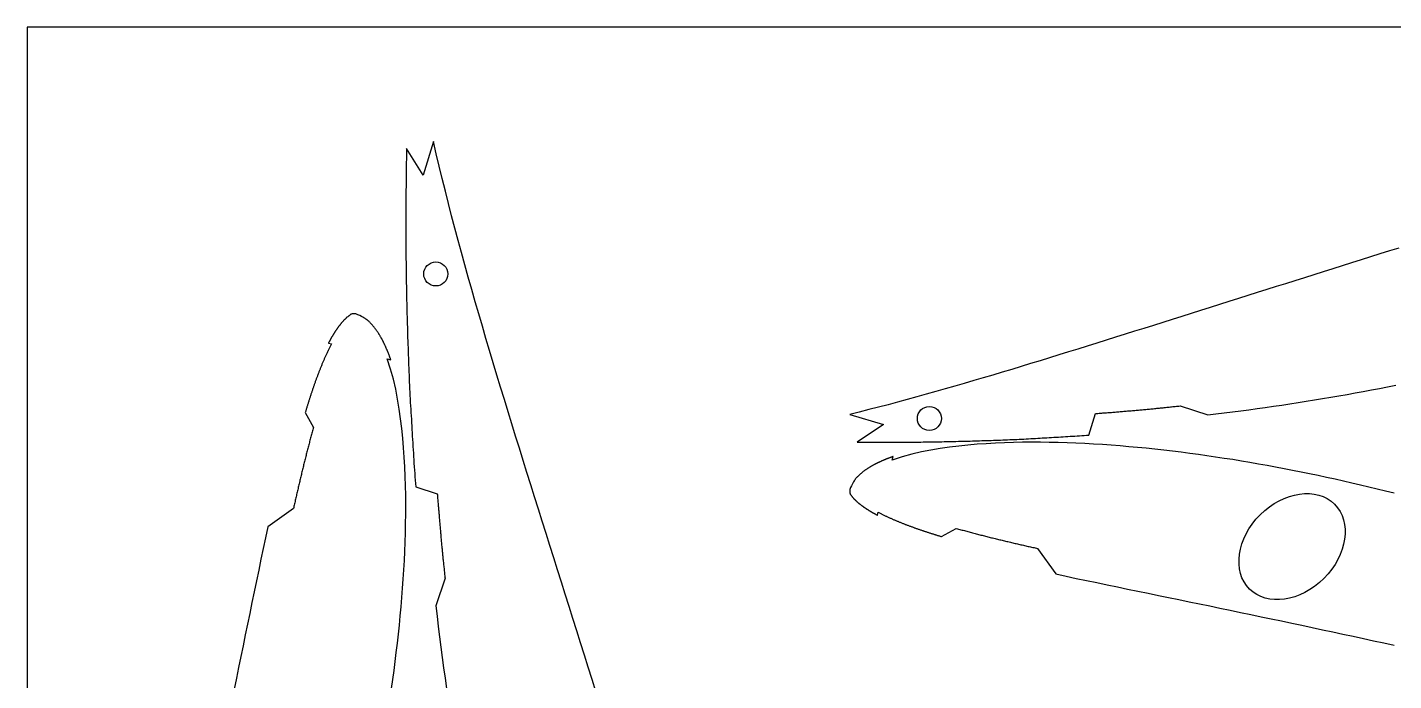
# Model space of a CAD drawing. Header units: metres. Extents: x 0 to 910, y 0 to 524.
# Drawn here: x 0 to 455, y 306.3 to 524 of the extents above; entities that cross this region are included whole.
import ezdxf

# ---------------------------------------------------------------- set-up
doc = ezdxf.new("R2010")
doc.units = ezdxf.units.M

msp = doc.modelspace()

# ---------------------------------------------------------------- linework, layer by layer
msp.add_lwpolyline([(0, 0), (910, 0), (910, 523.97), (0, 523.97)], close=True)
for points in [[(189.37, 302.67), (188.09, 306.72), (186.81, 310.77), (185.54, 314.83), (184.26, 318.88), (182.98, 322.93), (181.7, 326.98), (180.42, 331.04), (179.14, 335.09), (177.86, 339.14), (176.58, 343.19), (175.3, 347.25), (174.03, 351.3), (172.75, 355.35), (171.48, 359.41), (170.2, 363.46), (168.92, 367.51), (167.65, 371.57), (166.39, 375.62), (165.12, 379.68), (163.86, 383.73), (162.6, 387.79), (161.35, 391.85), (160.11, 395.91), (158.86, 399.98), (157.62, 404.04), (156.39, 408.1), (155.17, 412.17), (153.95, 416.24), (152.74, 420.31), (151.55, 424.39), (150.36, 428.46), (149.18, 432.54), (148.01, 436.63), (146.85, 440.71), (145.71, 444.8), (144.59, 448.89), (143.47, 452.99), (142.38, 457.09), (141.3, 461.2), (140.24, 465.31), (139.2, 469.42), (138.18, 473.54), (137.18, 477.67), (136.2, 481.81), (135.25, 485.95), (131.82, 474.68), (131.82, 474.68), (126.31, 483.55), (126.29, 482.4), (126.26, 481.24), (126.23, 480.09), (126.2, 478.93), (126.17, 477.78), (126.15, 476.63), (126.13, 475.48), (126.12, 474.33), (126.12, 473.18), (126.11, 472.03), (126.11, 470.88), (126.1, 469.73), (126.1, 468.59), (126.1, 467.44), (126.1, 466.29), (126.09, 465.14), (126.09, 464), (126.09, 462.85), (126.09, 461.7), (126.08, 460.55), (126.08, 459.41), (126.07, 458.26), (126.06, 457.11), (126.05, 455.96), (126.04, 454.81), (126.04, 453.66), (126.04, 452.52), (126.05, 451.37), (126.06, 450.23), (126.08, 449.09), (126.09, 447.94), (126.1, 446.8), (126.12, 445.66), (126.13, 444.51), (126.14, 443.37), (126.15, 442.23), (126.17, 441.08), (126.19, 439.94), (126.21, 438.8), (126.23, 437.66), (126.25, 436.52), (126.27, 435.38), (126.3, 434.24), (126.32, 433.1), (126.35, 431.96), (126.38, 430.82), (126.4, 429.68), (126.43, 428.54), (126.46, 427.4), (126.49, 426.26), (126.52, 425.12), (126.55, 423.98), (126.58, 422.85), (126.62, 421.71), (126.65, 420.57), (126.69, 419.43), (126.73, 418.3), (126.77, 417.16), (126.81, 416.03), (126.85, 414.89), (126.89, 413.75), (126.93, 412.62), (126.98, 411.48), (127.02, 410.35), (127.07, 409.21), (127.11, 408.08), (127.16, 406.95), (127.2, 405.81), (127.25, 404.68), (127.3, 403.54), (127.35, 402.41), (127.41, 401.28), (127.47, 400.15), (127.54, 399.02), (127.61, 397.89), (127.68, 396.76), (127.75, 395.64), (127.82, 394.51), (127.88, 393.38), (127.94, 392.25), (128.01, 391.12), (128.07, 389.99), (128.13, 388.86), (128.2, 387.73), (128.27, 386.6), (128.35, 385.48), (128.42, 384.35), (128.49, 383.22), (128.56, 382.09), (128.62, 380.96), (128.69, 379.83), (128.76, 378.71), (128.84, 377.58), (128.92, 376.45), (129, 375.33), (129.08, 374.21), (129.17, 373.08), (129.25, 371.96), (129.33, 370.83), (136.51, 368.57), (136.55, 368.16), (136.58, 367.75), (136.61, 367.34), (136.64, 366.93), (136.67, 366.52), (136.7, 366.11), (136.74, 365.71), (136.77, 365.3), (136.8, 364.89), (136.84, 364.48), (136.87, 364.07), (136.91, 363.66), (136.94, 363.25), (136.98, 362.84), (137.02, 362.43), (137.05, 362.02), (137.09, 361.62), (137.12, 361.21), (137.16, 360.8), (137.19, 360.39), (137.23, 359.98), (137.26, 359.57), (137.3, 359.16), (137.33, 358.75), (137.37, 358.35), (137.4, 357.94), (137.44, 357.53), (137.47, 357.12), (137.51, 356.71), (137.54, 356.3), (137.58, 355.89), (137.61, 355.48), (137.65, 355.07), (137.68, 354.66), (137.72, 354.26), (137.75, 353.85), (137.79, 353.44), (137.82, 353.03), (137.86, 352.62), (137.9, 352.21), (137.93, 351.8), (137.97, 351.4), (138.01, 350.99), (138.05, 350.58), (138.09, 350.17), (138.13, 349.76), (138.17, 349.36), (138.21, 348.95), (138.25, 348.54), (138.29, 348.13), (138.33, 347.73), (138.37, 347.32), (138.42, 346.91), (138.46, 346.51), (138.5, 346.1), (138.55, 345.69), (138.59, 345.29), (138.63, 344.88), (138.67, 344.47), (138.72, 344.07), (138.76, 343.66), (138.8, 343.25), (138.85, 342.85), (138.89, 342.44), (138.93, 342.03), (138.97, 341.62), (139.01, 341.22), (139.05, 340.81), (139.1, 340.4), (136.05, 331.22), (136.45, 327.76), (136.85, 324.31), (137.27, 320.86), (137.69, 317.41), (138.14, 313.96), (138.61, 310.53), (139.09, 307.09), (139.57, 303.66)], [(456.72, 450.43), (453.58, 449.44), (450.44, 448.45), (447.29, 447.46), (444.15, 446.47), (441, 445.48), (437.86, 444.49), (434.72, 443.5), (431.57, 442.51), (428.43, 441.52), (425.29, 440.53), (422.14, 439.54), (419, 438.55), (415.85, 437.56), (412.71, 436.57), (409.57, 435.58), (406.42, 434.59), (403.28, 433.59), (400.14, 432.6), (396.99, 431.61), (393.85, 430.62), (390.71, 429.62), (387.56, 428.63), (384.42, 427.64), (381.28, 426.65), (378.13, 425.66), (374.99, 424.67), (371.85, 423.67), (368.7, 422.69), (365.56, 421.7), (362.42, 420.7), (359.27, 419.72), (356.13, 418.73), (352.98, 417.75), (349.83, 416.77), (346.69, 415.79), (343.54, 414.82), (340.39, 413.85), (337.24, 412.88), (334.09, 411.92), (330.94, 410.95), (327.79, 410), (324.63, 409.05), (321.47, 408.11), (318.32, 407.17), (315.16, 406.24), (312, 405.31), (308.83, 404.39), (305.67, 403.49), (302.5, 402.59), (299.33, 401.69), (296.16, 400.81), (292.98, 399.94), (289.8, 399.09), (286.62, 398.24), (283.43, 397.41), (280.24, 396.59), (277.05, 395.79), (273.85, 395), (285.11, 391.6), (285.11, 391.6), (276.32, 385.79), (277.1, 385.79), (277.89, 385.79), (278.68, 385.78), (279.46, 385.78), (280.25, 385.78), (281.03, 385.78), (281.82, 385.78), (282.6, 385.77), (283.39, 385.77), (284.18, 385.77), (284.96, 385.77), (285.75, 385.76), (286.54, 385.76), (287.32, 385.75), (288.11, 385.75), (288.9, 385.74), (289.68, 385.74), (290.47, 385.73), (291.26, 385.74), (292.04, 385.74), (292.82, 385.75), (293.61, 385.76), (294.39, 385.77), (295.17, 385.78), (295.96, 385.78), (296.74, 385.79), (297.52, 385.8), (298.3, 385.81), (299.09, 385.82), (299.87, 385.83), (300.65, 385.84), (301.44, 385.85), (302.22, 385.86), (303, 385.88), (303.78, 385.89), (304.56, 385.91), (305.34, 385.92), (306.12, 385.94), (306.91, 385.96), (307.69, 385.97), (308.47, 385.99), (309.25, 386.01), (310.03, 386.03), (310.81, 386.05), (311.59, 386.07), (312.37, 386.09), (313.15, 386.11), (313.93, 386.13), (314.71, 386.15), (315.49, 386.17), (316.27, 386.2), (317.05, 386.22), (317.82, 386.25), (318.6, 386.27), (319.38, 386.3), (320.16, 386.33), (320.94, 386.35), (321.71, 386.38), (322.49, 386.41), (323.27, 386.44), (324.05, 386.47), (324.82, 386.5), (325.6, 386.53), (326.38, 386.56), (327.16, 386.59), (327.93, 386.62), (328.71, 386.66), (329.49, 386.69), (330.26, 386.72), (331.04, 386.75), (331.82, 386.79), (332.59, 386.83), (333.37, 386.87), (334.14, 386.92), (334.91, 386.96), (335.68, 387.01), (336.46, 387.06), (337.23, 387.11), (338, 387.15), (338.78, 387.2), (339.55, 387.24), (340.32, 387.28), (341.1, 387.33), (341.87, 387.37), (342.65, 387.41), (343.42, 387.46), (344.19, 387.51), (344.96, 387.56), (345.74, 387.61), (346.51, 387.65), (347.28, 387.7), (348.05, 387.75), (348.83, 387.8), (349.6, 387.84), (350.37, 387.89), (351.14, 387.94), (351.92, 387.99), (352.69, 388.04), (353.46, 388.1), (355.71, 395.29), (356.12, 395.32), (356.53, 395.35), (356.95, 395.38), (357.36, 395.41), (357.77, 395.44), (358.18, 395.47), (358.59, 395.5), (359, 395.53), (359.41, 395.56), (359.82, 395.59), (360.23, 395.62), (360.64, 395.65), (361.05, 395.68), (361.46, 395.72), (361.87, 395.75), (362.27, 395.78), (362.68, 395.82), (363.09, 395.85), (363.5, 395.89), (363.91, 395.93), (364.32, 395.96), (364.73, 396), (365.14, 396.03), (365.54, 396.07), (365.95, 396.1), (366.36, 396.14), (366.77, 396.17), (367.18, 396.21), (367.59, 396.24), (368, 396.28), (368.41, 396.31), (368.82, 396.35), (369.23, 396.38), (369.63, 396.42), (370.04, 396.45), (370.45, 396.49), (370.86, 396.52), (371.27, 396.56), (371.68, 396.59), (372.09, 396.63), (372.5, 396.67), (372.9, 396.7), (373.31, 396.74), (373.72, 396.78), (374.13, 396.82), (374.53, 396.86), (374.94, 396.9), (375.35, 396.94), (375.76, 396.98), (376.16, 397.03), (376.57, 397.07), (376.98, 397.11), (377.38, 397.15), (377.79, 397.2), (378.2, 397.24), (378.6, 397.28), (379.01, 397.33), (379.42, 397.37), (379.83, 397.41), (380.23, 397.45), (380.64, 397.5), (381.05, 397.54), (381.45, 397.58), (381.86, 397.62), (382.27, 397.66), (382.67, 397.7), (383.08, 397.75), (383.49, 397.79), (383.9, 397.83), (393.07, 394.82), (395.82, 395.15), (398.57, 395.48), (401.31, 395.83), (404.05, 396.19), (406.79, 396.57), (409.53, 396.95), (412.26, 397.33), (415, 397.72), (417.73, 398.12), (420.46, 398.53), (423.18, 398.94), (425.9, 399.37), (428.62, 399.82), (431.34, 400.28), (434.05, 400.74), (436.77, 401.2), (439.48, 401.68), (442.19, 402.16), (444.89, 402.65), (447.6, 403.16), (450.3, 403.67), (452.99, 404.2), (455.69, 404.73)], [(121.27, 303.64), (121.7, 306.65), (122.11, 309.67), (122.5, 312.69), (122.87, 315.72), (123.22, 318.75), (123.57, 321.79), (123.89, 324.83), (124.18, 327.88), (124.45, 330.94), (124.72, 333.99), (124.97, 337.06), (125.18, 340.13), (125.38, 343.2), (125.56, 346.28), (125.71, 349.37), (125.82, 352.47), (125.9, 355.58), (125.98, 358.68), (126.02, 361.8), (126.03, 364.93), (126.01, 368.06), (125.94, 371.21), (125.84, 374.36), (125.71, 377.52), (125.53, 380.7), (125.31, 383.89), (125.04, 387.09), (124.71, 390.3), (124.31, 393.54), (123.84, 396.79), (123.3, 400.07), (122.66, 403.37), (121.89, 406.7), (120.97, 410.08), (119.86, 413.5), (121.03, 413.19), (120.99, 413.32), (120.94, 413.46), (120.89, 413.6), (120.84, 413.73), (120.8, 413.87), (120.75, 414), (120.7, 414.14), (120.65, 414.28), (120.6, 414.41), (120.55, 414.55), (120.5, 414.69), (120.45, 414.82), (120.4, 414.96), (120.35, 415.1), (120.29, 415.24), (120.24, 415.37), (120.18, 415.51), (120.13, 415.65), (120.07, 415.79), (120.02, 415.93), (119.96, 416.07), (119.9, 416.21), (119.84, 416.34), (119.78, 416.48), (119.72, 416.62), (119.66, 416.76), (119.6, 416.9), (119.54, 417.04), (119.48, 417.18), (119.42, 417.32), (119.36, 417.46), (119.29, 417.6), (119.23, 417.74), (119.17, 417.88), (119.1, 418.02), (119.04, 418.16), (118.98, 418.3), (118.91, 418.44), (118.84, 418.59), (118.77, 418.73), (118.7, 418.87), (118.63, 419.01), (118.56, 419.15), (118.49, 419.3), (118.42, 419.44), (118.34, 419.58), (118.27, 419.73), (118.19, 419.87), (118.11, 420.02), (118.04, 420.16), (117.96, 420.3), (117.88, 420.45), (117.8, 420.59), (117.71, 420.74), (117.63, 420.88), (117.55, 421.03), (117.46, 421.18), (117.37, 421.32), (117.28, 421.47), (117.19, 421.62), (117.1, 421.77), (117, 421.92), (116.91, 422.06), (116.81, 422.21), (116.71, 422.36), (116.61, 422.51), (116.51, 422.67), (116.41, 422.82), (116.3, 422.97), (116.19, 423.12), (116.08, 423.27), (115.97, 423.43), (115.85, 423.58), (115.74, 423.74), (115.61, 423.89), (115.49, 424.05), (115.36, 424.21), (115.22, 424.37), (115.08, 424.53), (114.94, 424.69), (114.79, 424.85), (114.64, 425.02), (114.49, 425.18), (114.33, 425.35), (114.17, 425.51), (114.01, 425.68), (113.85, 425.84), (113.68, 426.01), (113.49, 426.19), (113.28, 426.37), (113.04, 426.56), (112.77, 426.75), (112.45, 426.96), (112.1, 427.18), (111.69, 427.41), (111.23, 427.66), (110.7, 427.92), (110.11, 428.2), (109.44, 428.51), (109.44, 428.51), (108.92, 428.52), (108.51, 428.51), (108.19, 428.47), (107.94, 428.42), (107.76, 428.34), (107.61, 428.26), (107.5, 428.16), (107.4, 428.07), (107.3, 427.97), (107.19, 427.88), (107.07, 427.79), (106.94, 427.7), (106.81, 427.61), (106.68, 427.52), (106.56, 427.43), (106.44, 427.34), (106.33, 427.24), (106.22, 427.15), (106.12, 427.05), (106.02, 426.96), (105.92, 426.86), (105.82, 426.76), (105.72, 426.67), (105.62, 426.57), (105.53, 426.47), (105.43, 426.37), (105.34, 426.28), (105.24, 426.18), (105.15, 426.08), (105.06, 425.98), (104.97, 425.88), (104.89, 425.78), (104.8, 425.68), (104.71, 425.58), (104.63, 425.48), (104.55, 425.38), (104.46, 425.28), (104.38, 425.18), (104.3, 425.07), (104.22, 424.97), (104.13, 424.87), (104.05, 424.77), (103.98, 424.67), (103.9, 424.56), (103.82, 424.46), (103.74, 424.36), (103.67, 424.26), (103.59, 424.15), (103.51, 424.05), (103.44, 423.95), (103.37, 423.84), (103.29, 423.74), (103.22, 423.64), (103.15, 423.53), (103.07, 423.43), (103, 423.32), (102.93, 423.22), (102.86, 423.11), (102.79, 423.01), (102.72, 422.91), (102.65, 422.8), (102.58, 422.7), (102.52, 422.59), (102.45, 422.49), (102.38, 422.38), (102.31, 422.27), (102.25, 422.17), (102.18, 422.06), (102.11, 421.96), (102.05, 421.85), (101.98, 421.75), (101.92, 421.64), (101.85, 421.53), (101.79, 421.43), (101.72, 421.32), (101.66, 421.22), (101.59, 421.11), (101.53, 421), (101.47, 420.9), (101.41, 420.79), (101.34, 420.68), (101.28, 420.58), (101.22, 420.47), (101.16, 420.36), (101.1, 420.26), (101.04, 420.15), (100.98, 420.04), (100.92, 419.93), (100.86, 419.83), (100.8, 419.72), (100.74, 419.61), (100.69, 419.5), (100.63, 419.4), (100.57, 419.29), (100.51, 419.18), (100.45, 419.07), (100.4, 418.96), (100.34, 418.86), (100.28, 418.75), (101.27, 418.48), (101.16, 418.26), (101.04, 418.04), (100.92, 417.81), (100.81, 417.59), (100.7, 417.36), (100.58, 417.14), (100.47, 416.91), (100.36, 416.69), (100.25, 416.46), (100.14, 416.24), (100.03, 416.01), (99.92, 415.79), (99.82, 415.56), (99.71, 415.33), (99.61, 415.11), (99.5, 414.88), (99.4, 414.65), (99.3, 414.43), (99.2, 414.2), (99.1, 413.97), (99, 413.74), (98.9, 413.52), (98.8, 413.29), (98.7, 413.06), (98.6, 412.83), (98.5, 412.6), (98.4, 412.37), (98.31, 412.14), (98.21, 411.92), (98.12, 411.69), (98.02, 411.46), (97.93, 411.23), (97.84, 411), (97.74, 410.77), (97.65, 410.54), (97.56, 410.31), (97.47, 410.08), (97.38, 409.85), (97.29, 409.62), (97.2, 409.39), (97.11, 409.16), (97.02, 408.92), (96.93, 408.69), (96.84, 408.46), (96.75, 408.23), (96.67, 408), (96.58, 407.77), (96.49, 407.54), (96.41, 407.31), (96.32, 407.07), (96.23, 406.84), (96.15, 406.61), (96.07, 406.38), (95.98, 406.15), (95.9, 405.91), (95.81, 405.68), (95.73, 405.45), (95.65, 405.22), (95.57, 404.98), (95.49, 404.75), (95.41, 404.52), (95.33, 404.28), (95.25, 404.05), (95.17, 403.82), (95.09, 403.58), (95.01, 403.35), (94.93, 403.12), (94.85, 402.88), (94.77, 402.65), (94.7, 402.41), (94.62, 402.18), (94.54, 401.95), (94.46, 401.71), (94.39, 401.48), (94.31, 401.24), (94.24, 401.01), (94.16, 400.78), (94.08, 400.54), (94.01, 400.31), (93.93, 400.07), (93.86, 399.84), (93.79, 399.6), (93.71, 399.37), (93.64, 399.13), (93.56, 398.9), (93.49, 398.66), (93.42, 398.43), (93.34, 398.19), (93.27, 397.96), (93.2, 397.72), (93.13, 397.49), (93.05, 397.25), (92.98, 397.02), (92.91, 396.78), (92.84, 396.54), (92.77, 396.31), (92.69, 396.07), (92.62, 395.84), (92.55, 395.6), (95.3, 390.68), (95.19, 390.29), (95.08, 389.91), (94.97, 389.52), (94.87, 389.13), (94.76, 388.74), (94.65, 388.35), (94.55, 387.96), (94.44, 387.57), (94.33, 387.18), (94.23, 386.79), (94.12, 386.4), (94.02, 386.01), (93.91, 385.62), (93.81, 385.23), (93.71, 384.84), (93.61, 384.44), (93.5, 384.05), (93.4, 383.66), (93.3, 383.27), (93.2, 382.88), (93.1, 382.49), (93, 382.1), (92.9, 381.71), (92.8, 381.31), (92.7, 380.92), (92.6, 380.53), (92.51, 380.14), (92.41, 379.75), (92.31, 379.35), (92.22, 378.96), (92.12, 378.57), (92.02, 378.18), (91.93, 377.78), (91.83, 377.39), (91.73, 377), (91.64, 376.61), (91.54, 376.21), (91.45, 375.82), (91.35, 375.43), (91.26, 375.03), (91.16, 374.64), (91.07, 374.25), (90.98, 373.86), (90.88, 373.46), (90.79, 373.07), (90.7, 372.68), (90.6, 372.28), (90.51, 371.89), (90.42, 371.49), (90.33, 371.1), (90.23, 370.71), (90.14, 370.31), (90.05, 369.92), (89.96, 369.53), (89.87, 369.13), (89.78, 368.74), (89.69, 368.34), (89.6, 367.95), (89.51, 367.56), (89.42, 367.16), (89.33, 366.77), (89.24, 366.37), (89.15, 365.98), (89.06, 365.58), (88.97, 365.19), (88.88, 364.8), (88.79, 364.4), (88.7, 364.01), (88.61, 363.61), (80.11, 357.53), (79.34, 353.93), (78.57, 350.33), (77.81, 346.73), (77.05, 343.13), (76.3, 339.53), (75.55, 335.93), (74.81, 332.32), (74.06, 328.72), (73.32, 325.11), (72.58, 321.51), (71.84, 317.9), (71.1, 314.3), (70.35, 310.69), (69.61, 307.09), (68.87, 303.49)], [(455.11, 368.71), (452.32, 369.42), (449.52, 370.11), (446.71, 370.78), (443.91, 371.44), (441.1, 372.11), (438.29, 372.76), (435.48, 373.38), (432.66, 373.99), (429.84, 374.6), (427.02, 375.2), (424.19, 375.78), (421.36, 376.35), (418.52, 376.91), (415.69, 377.45), (412.84, 377.97), (409.99, 378.47), (407.14, 378.96), (404.29, 379.45), (401.43, 379.92), (398.57, 380.35), (395.7, 380.79), (392.83, 381.22), (389.96, 381.62), (387.08, 382.01), (384.2, 382.39), (381.31, 382.74), (378.41, 383.07), (375.52, 383.4), (372.61, 383.7), (369.71, 383.98), (366.79, 384.24), (363.88, 384.5), (360.96, 384.73), (358.03, 384.92), (355.09, 385.11), (352.16, 385.29), (349.21, 385.43), (346.26, 385.52), (343.29, 385.61), (340.33, 385.68), (337.36, 385.71), (334.38, 385.72), (331.39, 385.71), (328.39, 385.63), (325.38, 385.54), (322.36, 385.41), (319.33, 385.24), (316.29, 385.03), (313.24, 384.76), (310.17, 384.45), (307.08, 384.06), (303.98, 383.61), (300.86, 383.09), (297.71, 382.48), (294.53, 381.74), (291.31, 380.86), (288.04, 379.8), (288.35, 380.96), (288.23, 380.92), (288.1, 380.88), (287.97, 380.83), (287.84, 380.79), (287.71, 380.74), (287.58, 380.69), (287.45, 380.65), (287.32, 380.6), (287.19, 380.55), (287.07, 380.51), (286.94, 380.46), (286.81, 380.41), (286.68, 380.36), (286.55, 380.31), (286.42, 380.26), (286.29, 380.21), (286.16, 380.16), (286.02, 380.11), (285.89, 380.05), (285.76, 380), (285.63, 379.94), (285.5, 379.89), (285.37, 379.83), (285.24, 379.77), (285.1, 379.72), (284.97, 379.66), (284.84, 379.6), (284.71, 379.55), (284.58, 379.49), (284.44, 379.43), (284.31, 379.37), (284.18, 379.31), (284.05, 379.25), (283.91, 379.2), (283.78, 379.13), (283.65, 379.07), (283.52, 379.01), (283.38, 378.95), (283.25, 378.88), (283.11, 378.82), (282.98, 378.75), (282.84, 378.69), (282.71, 378.62), (282.58, 378.55), (282.44, 378.48), (282.3, 378.41), (282.17, 378.34), (282.03, 378.27), (281.9, 378.19), (281.76, 378.12), (281.62, 378.05), (281.49, 377.97), (281.35, 377.89), (281.21, 377.81), (281.07, 377.74), (280.94, 377.66), (280.8, 377.57), (280.66, 377.49), (280.52, 377.41), (280.38, 377.32), (280.24, 377.23), (280.1, 377.14), (279.96, 377.05), (279.82, 376.96), (279.67, 376.87), (279.53, 376.77), (279.39, 376.67), (279.25, 376.58), (279.1, 376.48), (278.96, 376.37), (278.81, 376.27), (278.67, 376.16), (278.52, 376.05), (278.38, 375.94), (278.23, 375.83), (278.08, 375.71), (277.93, 375.58), (277.78, 375.46), (277.63, 375.32), (277.47, 375.19), (277.32, 375.05), (277.17, 374.9), (277.01, 374.76), (276.85, 374.61), (276.7, 374.46), (276.54, 374.31), (276.38, 374.16), (276.22, 374), (276.06, 373.82), (275.89, 373.62), (275.71, 373.39), (275.52, 373.13), (275.33, 372.84), (275.12, 372.5), (274.9, 372.11), (274.67, 371.68), (274.42, 371.18), (274.15, 370.62), (273.86, 369.99), (273.86, 369.99), (273.85, 369.5), (273.86, 369.11), (273.9, 368.82), (273.96, 368.59), (274.03, 368.43), (274.11, 368.3), (274.2, 368.21), (274.3, 368.12), (274.39, 368.03), (274.48, 367.92), (274.56, 367.81), (274.65, 367.68), (274.73, 367.56), (274.81, 367.44), (274.9, 367.32), (274.99, 367.21), (275.08, 367.11), (275.17, 367.01), (275.26, 366.91), (275.35, 366.81), (275.44, 366.72), (275.53, 366.63), (275.62, 366.54), (275.71, 366.44), (275.81, 366.35), (275.9, 366.26), (275.99, 366.17), (276.09, 366.09), (276.18, 366), (276.27, 365.91), (276.37, 365.83), (276.46, 365.75), (276.56, 365.67), (276.65, 365.59), (276.75, 365.51), (276.84, 365.43), (276.94, 365.35), (277.03, 365.27), (277.13, 365.19), (277.23, 365.12), (277.32, 365.04), (277.42, 364.96), (277.51, 364.89), (277.61, 364.82), (277.71, 364.74), (277.81, 364.67), (277.9, 364.6), (278, 364.53), (278.1, 364.45), (278.2, 364.38), (278.29, 364.31), (278.39, 364.24), (278.49, 364.17), (278.59, 364.11), (278.69, 364.04), (278.78, 363.97), (278.88, 363.9), (278.98, 363.84), (279.08, 363.77), (279.18, 363.71), (279.28, 363.64), (279.38, 363.58), (279.48, 363.51), (279.58, 363.45), (279.68, 363.38), (279.78, 363.32), (279.88, 363.26), (279.98, 363.19), (280.08, 363.13), (280.18, 363.07), (280.28, 363.01), (280.38, 362.94), (280.48, 362.88), (280.58, 362.82), (280.68, 362.76), (280.78, 362.7), (280.88, 362.64), (280.98, 362.58), (281.08, 362.52), (281.18, 362.46), (281.28, 362.4), (281.38, 362.34), (281.48, 362.29), (281.58, 362.23), (281.69, 362.17), (281.79, 362.12), (281.89, 362.06), (281.99, 362), (282.09, 361.95), (282.19, 361.89), (282.3, 361.84), (282.4, 361.78), (282.5, 361.72), (282.6, 361.67), (282.7, 361.62), (282.81, 361.56), (282.91, 361.51), (283.01, 361.45), (283.11, 361.4), (283.38, 362.39), (283.58, 362.28), (283.79, 362.17), (283.99, 362.07), (284.2, 361.96), (284.41, 361.86), (284.61, 361.75), (284.82, 361.65), (285.03, 361.55), (285.23, 361.44), (285.44, 361.34), (285.65, 361.24), (285.86, 361.14), (286.07, 361.05), (286.27, 360.95), (286.48, 360.85), (286.69, 360.75), (286.9, 360.66), (287.11, 360.56), (287.32, 360.47), (287.53, 360.38), (287.74, 360.28), (287.95, 360.19), (288.16, 360.1), (288.37, 360.01), (288.58, 359.92), (288.79, 359.83), (289, 359.74), (289.21, 359.65), (289.42, 359.56), (289.63, 359.47), (289.84, 359.38), (290.05, 359.3), (290.26, 359.21), (290.48, 359.12), (290.69, 359.04), (290.9, 358.95), (291.11, 358.87), (291.32, 358.78), (291.54, 358.7), (291.75, 358.62), (291.96, 358.53), (292.17, 358.45), (292.38, 358.37), (292.6, 358.29), (292.81, 358.2), (293.02, 358.12), (293.24, 358.04), (293.45, 357.96), (293.66, 357.88), (293.87, 357.8), (294.09, 357.72), (294.3, 357.64), (294.52, 357.56), (294.73, 357.49), (294.94, 357.41), (295.16, 357.33), (295.37, 357.25), (295.58, 357.18), (295.8, 357.1), (296.01, 357.03), (296.23, 356.95), (296.44, 356.88), (296.66, 356.8), (296.87, 356.73), (297.09, 356.65), (297.3, 356.58), (297.52, 356.51), (297.73, 356.43), (297.95, 356.36), (298.16, 356.29), (298.38, 356.22), (298.59, 356.14), (298.81, 356.07), (299.02, 356), (299.24, 355.93), (299.45, 355.86), (299.67, 355.79), (299.88, 355.72), (300.1, 355.65), (300.32, 355.58), (300.53, 355.51), (300.75, 355.44), (300.96, 355.37), (301.18, 355.3), (301.4, 355.24), (301.61, 355.17), (301.83, 355.1), (302.05, 355.03), (302.26, 354.96), (302.48, 354.9), (302.69, 354.83), (302.91, 354.76), (303.13, 354.69), (303.34, 354.63), (303.56, 354.56), (303.78, 354.49), (303.99, 354.43), (304.21, 354.36), (304.43, 354.3), (309.34, 357.03), (309.73, 356.92), (310.12, 356.81), (310.51, 356.7), (310.9, 356.59), (311.29, 356.48), (311.68, 356.38), (312.07, 356.27), (312.46, 356.16), (312.85, 356.06), (313.24, 355.95), (313.63, 355.84), (314.02, 355.74), (314.41, 355.63), (314.8, 355.53), (315.19, 355.43), (315.58, 355.32), (315.97, 355.22), (316.36, 355.12), (316.75, 355.02), (317.14, 354.92), (317.53, 354.81), (317.93, 354.71), (318.32, 354.61), (318.71, 354.52), (319.1, 354.42), (319.49, 354.32), (319.88, 354.22), (320.28, 354.12), (320.67, 354.03), (321.06, 353.93), (321.45, 353.83), (321.85, 353.74), (322.24, 353.64), (322.63, 353.54), (323.02, 353.45), (323.42, 353.35), (323.81, 353.26), (324.2, 353.16), (324.6, 353.07), (324.99, 352.97), (325.38, 352.88), (325.77, 352.78), (326.17, 352.69), (326.56, 352.6), (326.95, 352.5), (327.35, 352.41), (327.74, 352.32), (328.13, 352.22), (328.53, 352.13), (328.92, 352.04), (329.32, 351.95), (329.71, 351.86), (330.1, 351.77), (330.5, 351.67), (330.89, 351.58), (331.28, 351.49), (331.68, 351.4), (332.07, 351.31), (332.47, 351.22), (332.86, 351.13), (333.26, 351.04), (333.65, 350.95), (334.04, 350.86), (334.44, 350.77), (334.83, 350.69), (335.23, 350.6), (335.62, 350.51), (336.02, 350.42), (336.41, 350.33), (342.5, 341.83), (345.91, 341.1), (349.32, 340.37), (352.73, 339.65), (356.15, 338.94), (359.56, 338.23), (362.98, 337.52), (366.4, 336.81), (369.82, 336.1), (373.23, 335.4), (376.65, 334.7), (380.07, 334), (383.49, 333.29), (386.9, 332.59), (390.32, 331.88), (393.74, 331.18), (397.16, 330.47), (400.57, 329.76), (403.99, 329.05), (407.4, 328.33), (410.82, 327.61), (414.23, 326.9), (417.64, 326.17), (421.05, 325.45), (424.47, 324.73), (427.88, 323.99), (431.29, 323.26), (434.7, 322.53), (438.11, 321.79), (441.52, 321.06), (444.92, 320.32), (448.33, 319.58), (451.74, 318.84), (455.15, 318.09)]]:
    msp.add_lwpolyline(points)
for centre in [(136.01, 441.79), (300.38, 393.64)]:
    msp.add_circle(centre, 4)
msp.add_ellipse((421.15, 350.94), major_axis=(14.14, 14.14), ratio=0.75)

doc.saveas('drawing.dxf')
